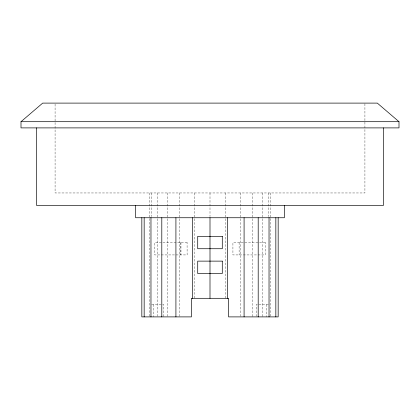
<?xml version="1.0" encoding="UTF-8"?>
<svg xmlns="http://www.w3.org/2000/svg" width="420" height="420" viewBox="0 0 420 420"><rect width="100%" height="100%" fill="white"/><g stroke="black" fill="none" stroke-linecap="round" stroke-linejoin="round"><path stroke-width="0.32" stroke-dasharray="2.1 1.58" d="M151.641 304.5L163.784 304.5L163.784 316.895M268.359 304.5L256.216 304.5L256.216 316.239M364.917 103.761L364.917 192.959L55.083 192.959L55.083 103.105M270.417 192.959L270.417 217.875M270.417 218.531L270.417 316.895M268.359 192.959L268.359 216.578M266.569 304.5L266.569 316.895M262.322 192.959L262.322 316.895M252.725 192.959L252.725 316.895M240.209 192.959L240.209 316.239M239.122 242.534L239.122 254.924M225.64 192.959L225.64 298.305M210 192.959L210 216.515M194.36 192.959L194.36 298.305M180.931 242.534L180.931 254.924M180.878 242.534L180.878 254.924M179.791 192.959L179.791 316.239M167.276 192.959L167.276 316.239M157.678 192.959L157.678 316.239M153.431 304.5L153.431 316.895M151.641 192.959L151.641 216.578M149.583 192.959L149.583 217.875M149.583 218.531L149.583 316.895M187.121 242.534L154.66 242.534L154.66 254.924L187.121 254.924L187.078 242.534M265.34 242.534L232.922 242.534L232.922 254.924L265.34 254.924L265.34 242.534"/><path stroke-width="0.63" d="M21 121.695L42.688 103.105L377.312 103.105L399 121.695L399 127.895L21 127.895L21 121.695L399 121.695M383.507 127.895L383.507 205.354L36.493 205.354L36.493 127.895M284.361 205.354L284.361 217.744L135.639 217.744L135.639 205.354M278.166 217.744L278.166 316.895L228.59 316.895L228.59 298.305L191.41 298.305L191.41 316.895L141.834 316.895L141.834 217.744M275.84 217.744L275.84 316.895M269.031 217.744L269.031 316.895M258.2 217.744L258.2 316.895M244.083 217.744L244.083 316.895M227.64 217.744L227.64 298.305M210 217.744L210 298.305M192.36 217.744L192.36 298.305M175.917 217.744L175.917 316.895M161.8 217.744L161.8 316.895M150.969 217.744L150.969 316.895M144.16 217.744L144.16 316.895M222.285 236.334L197.715 236.334L197.715 248.729L222.285 248.729L222.285 236.334M222.285 261.125L197.715 261.125L197.715 273.514L222.285 273.514L222.285 261.125"/></g></svg>
